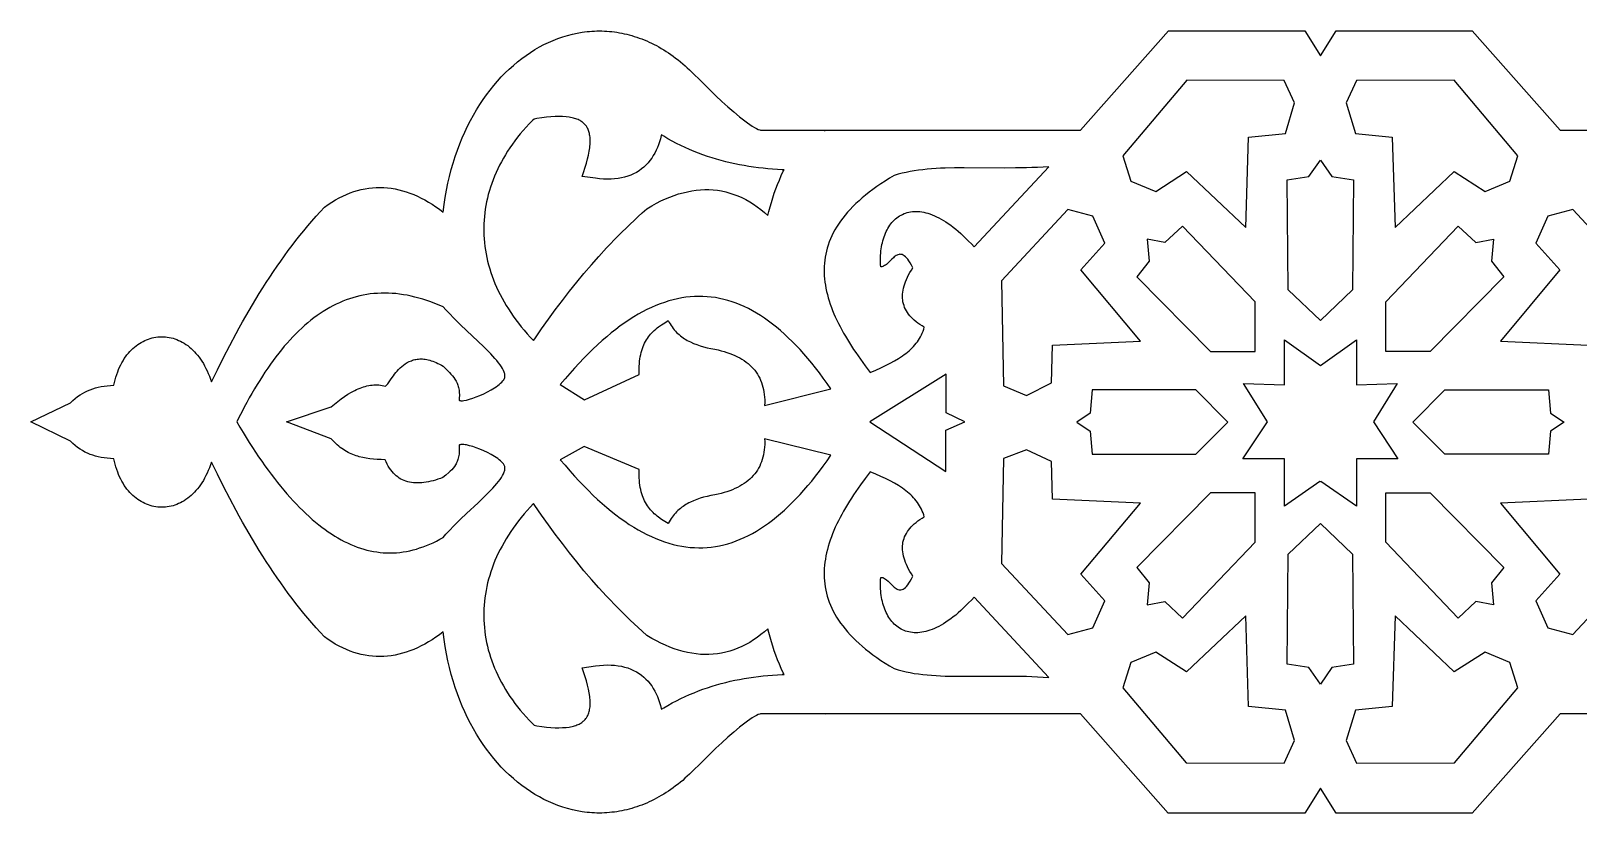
# Model space of a CAD drawing. Extents: x -165 to 165, y -50 to 50.
# Drawn here: x -165 to 33, y -50 to 50 of the extents above; entities that cross this region are included whole.
import ezdxf

# ---------------------------------------------------------------- set-up
doc = ezdxf.new("R2010")
doc.units = 0
doc.header["$MEASUREMENT"] = 0
doc.layers.add('LAYER_1', color=18, linetype='CONTINUOUS')

msp = doc.modelspace()

# ---------------------------------------------------------------- linework, layer by layer
at = {"layer": 'LAYER_1'}
for points in [[(71.45, -37.3), (30.68, -37.3), (19.44, -49.99), (2, -49.99), (0, -46.82), (0, -46.82), (0, -46.82), (-2, -49.99), (-19.47, -49.99), (-30.68, -37.3), (-71.45, -37.3), (-71.46, -37.29), (-71.55, -37.3), (-71.64, -37.31), (-71.73, -37.34), (-71.94, -37.41), (-72.17, -37.52), (-72.43, -37.66), (-72.71, -37.83), (-73, -38.02), (-73.31, -38.24), (-73.64, -38.48), (-73.98, -38.74), (-74.33, -39.02), (-75.06, -39.64), (-75.81, -40.3), (-76.58, -41), (-77.35, -41.71), (-78.1, -42.43), (-78.83, -43.14), (-79.51, -43.81), (-80.13, -44.44), (-80.42, -44.73), (-80.72, -45.01), (-81.01, -45.28), (-81.31, -45.55), (-81.6, -45.81), (-81.9, -46.05), (-82.2, -46.29), (-82.5, -46.53), (-82.8, -46.75), (-83.11, -46.97), (-83.41, -47.18), (-83.72, -47.38), (-84.03, -47.57), (-84.34, -47.76), (-84.65, -47.94), (-84.96, -48.11), (-85.27, -48.27), (-85.58, -48.43), (-85.9, -48.57), (-86.21, -48.71), (-86.53, -48.85), (-86.84, -48.97), (-87.16, -49.09), (-87.48, -49.2), (-87.79, -49.3), (-88.11, -49.4), (-88.43, -49.49), (-88.75, -49.57), (-89.07, -49.64), (-89.39, -49.71), (-89.7, -49.77), (-90.02, -49.82), (-90.34, -49.87), (-90.66, -49.9), (-90.98, -49.93), (-91.3, -49.96), (-91.62, -49.98), (-91.94, -49.99), (-92.26, -49.99), (-92.57, -49.99), (-92.89, -49.98), (-93.21, -49.96), (-93.52, -49.94), (-93.84, -49.91), (-94.15, -49.87), (-94.47, -49.83), (-95.1, -49.72), (-95.72, -49.58), (-96.34, -49.43), (-96.95, -49.24), (-97.56, -49.03), (-98.16, -48.79), (-98.76, -48.53), (-99.35, -48.25), (-99.94, -47.94), (-100.51, -47.61), (-101.08, -47.25), (-101.64, -46.87), (-102.19, -46.47), (-102.74, -46.04), (-103.27, -45.59), (-103.79, -45.12), (-104.31, -44.62), (-104.81, -44.11), (-105.3, -43.57), (-105.78, -43.01), (-106.24, -42.43), (-106.7, -41.83), (-107.14, -41.21), (-107.56, -40.57), (-107.98, -39.91), (-108.37, -39.23), (-108.76, -38.53), (-109.12, -37.81), (-109.47, -37.07), (-109.81, -36.31), (-110.12, -35.54), (-110.42, -34.74), (-110.7, -33.93), (-110.97, -33.1), (-111.21, -32.26), (-111.44, -31.4), (-111.64, -30.52), (-111.83, -29.62), (-111.99, -28.71), (-112.13, -27.78), (-112.25, -26.84), (-112.72, -27.19), (-113.19, -27.52), (-113.65, -27.83), (-114.13, -28.12), (-114.6, -28.39), (-115.07, -28.63), (-115.54, -28.86), (-116.02, -29.07), (-116.5, -29.26), (-116.97, -29.42), (-117.45, -29.57), (-117.93, -29.69), (-118.41, -29.79), (-118.89, -29.87), (-119.37, -29.93), (-119.85, -29.96), (-120.33, -29.98), (-120.81, -29.97), (-121.29, -29.94), (-121.77, -29.89), (-122.25, -29.81), (-122.73, -29.71), (-123.2, -29.59), (-123.68, -29.45), (-124.15, -29.28), (-124.63, -29.09), (-125.1, -28.88), (-125.57, -28.65), (-126.05, -28.39), (-126.51, -28.1), (-126.98, -27.8), (-127.45, -27.47), (-127.99, -26.88), (-128.52, -26.29), (-129.05, -25.69), (-129.57, -25.07), (-130.09, -24.46), (-130.59, -23.83), (-131.1, -23.19), (-131.59, -22.55), (-132.08, -21.9), (-132.56, -21.24), (-133.04, -20.57), (-133.51, -19.9), (-133.98, -19.22), (-134.44, -18.53), (-134.89, -17.83), (-135.34, -17.13), (-135.79, -16.42), (-136.22, -15.71), (-136.66, -14.99), (-137.09, -14.26), (-137.51, -13.53), (-137.93, -12.79), (-138.35, -12.04), (-138.76, -11.29), (-139.57, -9.78), (-140.36, -8.24), (-141.14, -6.68), (-141.91, -5.11), (-142.03, -5.48), (-142.17, -5.85), (-142.31, -6.19), (-142.45, -6.53), (-142.61, -6.85), (-142.77, -7.16), (-142.94, -7.46), (-143.12, -7.75), (-143.3, -8.02), (-143.49, -8.28), (-143.68, -8.53), (-143.88, -8.76), (-144.08, -8.98), (-144.29, -9.19), (-144.51, -9.39), (-144.72, -9.58), (-144.94, -9.75), (-145.17, -9.91), (-145.4, -10.06), (-145.63, -10.19), (-145.86, -10.32), (-146.1, -10.43), (-146.34, -10.53), (-146.58, -10.61), (-146.82, -10.69), (-147.06, -10.75), (-147.31, -10.8), (-147.55, -10.84), (-147.8, -10.87), (-148.04, -10.89), (-148.29, -10.89), (-148.53, -10.88), (-148.77, -10.87), (-149.02, -10.83), (-149.26, -10.79), (-149.5, -10.74), (-149.74, -10.67), (-149.97, -10.6), (-150.21, -10.51), (-150.44, -10.41), (-150.66, -10.3), (-150.89, -10.17), (-151.11, -10.04), (-151.32, -9.89), (-151.54, -9.74), (-151.74, -9.57), (-151.95, -9.39), (-152.15, -9.2), (-152.34, -9), (-152.53, -8.79), (-152.71, -8.57), (-152.88, -8.33), (-153.05, -8.09), (-153.21, -7.83), (-153.36, -7.57), (-153.51, -7.29), (-153.65, -7), (-153.78, -6.7), (-153.9, -6.39), (-154.02, -6.07), (-154.12, -5.74), (-154.22, -5.4), (-154.31, -5.05), (-154.38, -4.69), (-154.81, -4.66), (-155.23, -4.63), (-155.63, -4.58), (-156.01, -4.52), (-156.38, -4.45), (-156.74, -4.35), (-157.09, -4.25), (-157.43, -4.13), (-157.77, -3.98), (-158.09, -3.83), (-158.41, -3.65), (-158.72, -3.45), (-159.03, -3.23), (-159.34, -2.99), (-159.65, -2.72), (-159.95, -2.44), (-165, 0.01), (-159.95, 2.46), (-159.65, 2.74), (-159.34, 3.01), (-159.03, 3.25), (-158.72, 3.47), (-158.41, 3.67), (-158.09, 3.84), (-157.77, 4), (-157.43, 4.14), (-157.09, 4.27), (-156.74, 4.37), (-156.38, 4.46), (-156.01, 4.54), (-155.63, 4.6), (-155.23, 4.65), (-154.81, 4.68), (-154.38, 4.71), (-154.31, 5.07), (-154.22, 5.42), (-154.12, 5.76), (-154.02, 6.09), (-153.9, 6.41), (-153.78, 6.72), (-153.65, 7.02), (-153.51, 7.31), (-153.36, 7.58), (-153.21, 7.85), (-153.05, 8.11), (-152.88, 8.35), (-152.71, 8.58), (-152.52, 8.81), (-152.34, 9.02), (-152.15, 9.22), (-151.95, 9.41), (-151.74, 9.59), (-151.54, 9.76), (-151.32, 9.91), (-151.11, 10.06), (-150.89, 10.19), (-150.66, 10.31), (-150.44, 10.43), (-150.21, 10.53), (-149.97, 10.61), (-149.74, 10.69), (-149.5, 10.76), (-149.26, 10.81), (-149.02, 10.85), (-148.77, 10.88), (-148.53, 10.9), (-148.29, 10.91), (-148.04, 10.91), (-147.8, 10.89), (-147.55, 10.86), (-147.31, 10.82), (-147.06, 10.77), (-146.82, 10.71), (-146.58, 10.63), (-146.34, 10.55), (-146.1, 10.45), (-145.86, 10.34), (-145.63, 10.21), (-145.4, 10.08), (-145.17, 9.93), (-144.94, 9.77), (-144.72, 9.59), (-144.51, 9.41), (-144.29, 9.21), (-144.08, 9), (-143.88, 8.78), (-143.68, 8.55), (-143.49, 8.3), (-143.3, 8.04), (-143.12, 7.77), (-142.94, 7.48), (-142.77, 7.18), (-142.61, 6.87), (-142.45, 6.55), (-142.31, 6.21), (-142.17, 5.86), (-142.03, 5.5), (-141.91, 5.13), (-141.14, 6.7), (-140.36, 8.26), (-139.57, 9.79), (-138.76, 11.31), (-138.35, 12.06), (-137.93, 12.81), (-137.51, 13.55), (-137.09, 14.28), (-136.66, 15.01), (-136.22, 15.73), (-135.79, 16.44), (-135.34, 17.15), (-134.89, 17.85), (-134.44, 18.55), (-133.98, 19.24), (-133.51, 19.92), (-133.04, 20.59), (-132.56, 21.26), (-132.08, 21.92), (-131.59, 22.57), (-131.1, 23.21), (-130.59, 23.85), (-130.09, 24.47), (-129.57, 25.09), (-129.05, 25.7), (-128.52, 26.31), (-127.99, 26.9), (-127.45, 27.48), (-126.98, 27.82), (-126.51, 28.12), (-126.04, 28.41), (-125.57, 28.66), (-125.1, 28.9), (-124.63, 29.11), (-124.15, 29.3), (-123.68, 29.47), (-123.2, 29.61), (-122.73, 29.73), (-122.25, 29.83), (-121.77, 29.91), (-121.29, 29.96), (-120.81, 29.99), (-120.33, 30), (-119.85, 29.98), (-119.37, 29.95), (-118.89, 29.89), (-118.41, 29.81), (-117.93, 29.71), (-117.45, 29.58), (-116.97, 29.44), (-116.5, 29.28), (-116.02, 29.09), (-115.54, 28.88), (-115.07, 28.65), (-114.6, 28.4), (-114.13, 28.14), (-113.65, 27.85), (-113.19, 27.54), (-112.72, 27.21), (-112.25, 26.86), (-112.13, 27.8), (-111.99, 28.73), (-111.82, 29.64), (-111.64, 30.54), (-111.44, 31.42), (-111.21, 32.28), (-110.97, 33.12), (-110.7, 33.95), (-110.42, 34.76), (-110.12, 35.56), (-109.81, 36.33), (-109.47, 37.09), (-109.12, 37.83), (-108.76, 38.55), (-108.37, 39.25), (-107.98, 39.93), (-107.56, 40.59), (-107.14, 41.23), (-106.7, 41.85), (-106.24, 42.45), (-105.78, 43.03), (-105.3, 43.59), (-104.81, 44.13), (-104.31, 44.64), (-103.79, 45.14), (-103.27, 45.61), (-102.74, 46.06), (-102.19, 46.48), (-101.64, 46.89), (-101.08, 47.27), (-100.51, 47.63), (-99.94, 47.96), (-99.35, 48.27), (-98.76, 48.55), (-98.16, 48.81), (-97.56, 49.05), (-96.95, 49.26), (-96.34, 49.44), (-95.72, 49.6), (-95.1, 49.74), (-94.47, 49.84), (-94.15, 49.89), (-93.84, 49.93), (-93.52, 49.96), (-93.21, 49.98), (-92.89, 50), (-92.57, 50.01), (-92.26, 50.01), (-91.94, 50.01), (-91.62, 50), (-91.3, 49.98), (-90.98, 49.95), (-90.66, 49.92), (-90.34, 49.88), (-90.02, 49.84), (-89.7, 49.79), (-89.39, 49.73), (-89.07, 49.66), (-88.75, 49.59), (-88.43, 49.51), (-88.11, 49.42), (-87.79, 49.32), (-87.48, 49.22), (-87.16, 49.11), (-86.84, 48.99), (-86.53, 48.87), (-86.21, 48.73), (-85.9, 48.59), (-85.58, 48.44), (-85.27, 48.29), (-84.96, 48.13), (-84.65, 47.96), (-84.34, 47.78), (-84.03, 47.59), (-83.72, 47.4), (-83.41, 47.2), (-83.11, 46.99), (-82.8, 46.77), (-82.5, 46.55), (-82.2, 46.31), (-81.9, 46.07), (-81.6, 45.82), (-81.3, 45.57), (-81.01, 45.3), (-80.72, 45.03), (-80.42, 44.75), (-80.13, 44.46), (-79.51, 43.83), (-78.83, 43.15), (-78.1, 42.45), (-77.35, 41.73), (-76.58, 41.01), (-75.81, 40.32), (-75.06, 39.65), (-74.33, 39.04), (-73.98, 38.76), (-73.64, 38.5), (-73.31, 38.26), (-73, 38.04), (-72.71, 37.84), (-72.43, 37.68), (-72.17, 37.54), (-71.94, 37.43), (-71.73, 37.36), (-71.64, 37.33), (-71.55, 37.32), (-71.46, 37.31), (-71.45, 37.31), (-30.68, 37.31), (-19.44, 50.01), (-2, 50.01), (0, 46.83), (2, 50.01), (19.44, 50.01), (30.68, 37.31), (71.45, 37.31)], [(-63.47, -37.3), (-63.47, -37.25), (-63.28, -37.3)]]:
    msp.add_lwpolyline(points, dxfattribs=at)
for points in [[(-9.2, 36.45), (-4.48, 36.9), (-3.32, 40.81), (-4.63, 43.68), (-17.11, 43.72), (-25.28, 34.05), (-24.26, 30.8), (-21.07, 29.49), (-17.13, 32.03), (-9.56, 24.87)], [(9.56, 24.87), (17.13, 32.03), (21.07, 29.49), (24.26, 30.8), (25.28, 34.05), (17.11, 43.72), (4.63, 43.68), (3.32, 40.81), (4.48, 36.9), (9.2, 36.45)], [(-84.03, 36.55), (-84.33, 36.73), (-84.35, 36.63), (-84.45, 36.23), (-84.57, 35.85), (-84.7, 35.47), (-84.84, 35.1), (-85, 34.75), (-85.17, 34.4), (-85.36, 34.07), (-85.57, 33.74), (-85.8, 33.44), (-86.04, 33.14), (-86.3, 32.86), (-86.58, 32.6), (-86.88, 32.36), (-87.19, 32.13), (-87.53, 31.93), (-87.88, 31.75), (-88.24, 31.58), (-88.63, 31.44), (-89.03, 31.32), (-89.44, 31.23), (-89.87, 31.15), (-90.32, 31.1), (-90.77, 31.07), (-91.25, 31.06), (-91.74, 31.07), (-92.25, 31.11), (-92.77, 31.17), (-94.45, 31.41), (-93.92, 33.1), (-93.78, 33.64), (-93.66, 34.14), (-93.56, 34.62), (-93.5, 35.08), (-93.47, 35.29), (-93.46, 35.49), (-93.45, 35.69), (-93.44, 35.89), (-93.44, 36.07), (-93.45, 36.25), (-93.46, 36.42), (-93.48, 36.58), (-93.51, 36.74), (-93.54, 36.88), (-93.57, 37.02), (-93.61, 37.16), (-93.65, 37.29), (-93.7, 37.41), (-93.75, 37.52), (-93.81, 37.63), (-93.87, 37.73), (-93.93, 37.83), (-94, 37.92), (-94.07, 38.01), (-94.15, 38.1), (-94.23, 38.18), (-94.32, 38.26), (-94.42, 38.33), (-94.52, 38.41), (-94.62, 38.48), (-94.74, 38.54), (-94.86, 38.61), (-94.99, 38.67), (-95.13, 38.72), (-95.28, 38.78), (-95.43, 38.83), (-95.59, 38.87), (-95.76, 38.92), (-95.94, 38.95), (-96.12, 38.99), (-96.53, 39.04), (-96.97, 39.07), (-97.44, 39.08), (-97.94, 39.08), (-98.47, 39.05), (-99.03, 38.99), (-99.63, 38.92), (-100.26, 38.82), (-100.62, 38.75), (-100.83, 38.55), (-101.24, 38.13), (-101.63, 37.7), (-102.01, 37.27), (-102.38, 36.84), (-102.73, 36.41), (-103.07, 35.97), (-103.39, 35.53), (-103.7, 35.08), (-104, 34.64), (-104.28, 34.19), (-104.55, 33.74), (-104.8, 33.28), (-105.04, 32.83), (-105.27, 32.37), (-105.48, 31.91), (-105.68, 31.45), (-105.87, 30.99), (-106.04, 30.52), (-106.2, 30.05), (-106.34, 29.59), (-106.48, 29.12), (-106.59, 28.65), (-106.7, 28.18), (-106.79, 27.7), (-106.87, 27.23), (-106.93, 26.76), (-106.98, 26.28), (-107.02, 25.81), (-107.05, 25.33), (-107.06, 24.85), (-107.05, 24.38), (-107.04, 23.9), (-107.01, 23.42), (-106.97, 22.95), (-106.91, 22.47), (-106.84, 21.99), (-106.76, 21.52), (-106.66, 21.04), (-106.56, 20.56), (-106.43, 20.09), (-106.3, 19.61), (-106.15, 19.14), (-105.98, 18.67), (-105.81, 18.19), (-105.62, 17.72), (-105.41, 17.25), (-105.2, 16.78), (-104.96, 16.31), (-104.72, 15.85), (-104.46, 15.38), (-104.19, 14.92), (-103.9, 14.46), (-103.6, 14), (-103.29, 13.55), (-102.96, 13.09), (-102.62, 12.64), (-102.27, 12.19), (-101.9, 11.75), (-101.51, 11.3), (-101.12, 10.86), (-100.71, 10.42), (-100.69, 10.41), (-100.52, 10.66), (-99.66, 11.91), (-98.78, 13.14), (-97.9, 14.35), (-97, 15.54), (-96.09, 16.72), (-95.16, 17.87), (-94.23, 19), (-93.28, 20.11), (-92.32, 21.19), (-91.34, 22.26), (-90.85, 22.78), (-90.35, 23.3), (-89.85, 23.81), (-89.35, 24.31), (-88.84, 24.81), (-88.33, 25.31), (-87.81, 25.79), (-87.3, 26.27), (-86.77, 26.75), (-86.18, 27.28), (-85.53, 27.66), (-84.96, 27.97), (-84.39, 28.27), (-83.82, 28.53), (-83.25, 28.77), (-82.69, 28.98), (-82.12, 29.17), (-81.56, 29.33), (-81, 29.46), (-80.44, 29.57), (-79.89, 29.65), (-79.33, 29.7), (-78.78, 29.73), (-78.24, 29.73), (-77.69, 29.69), (-77.15, 29.64), (-76.62, 29.55), (-76.09, 29.43), (-75.56, 29.29), (-75.05, 29.12), (-74.53, 28.92), (-74.02, 28.7), (-73.52, 28.45), (-73.03, 28.17), (-72.54, 27.86), (-72.06, 27.53), (-71.59, 27.18), (-71.12, 26.8), (-70.69, 26.42), (-70.57, 26.92), (-70.42, 27.51), (-70.25, 28.09), (-70.07, 28.67), (-69.88, 29.25), (-69.68, 29.82), (-69.46, 30.39), (-69.23, 30.95), (-68.98, 31.51), (-68.73, 32.07), (-68.63, 32.26), (-68.87, 32.27), (-69.48, 32.31), (-70.1, 32.35), (-70.71, 32.4), (-71.31, 32.46), (-71.92, 32.53), (-72.52, 32.61), (-73.13, 32.7), (-73.73, 32.8), (-74.32, 32.91), (-74.92, 33.02), (-75.51, 33.15), (-76.1, 33.29), (-76.69, 33.44), (-77.27, 33.61), (-77.85, 33.78), (-78.43, 33.97), (-79.01, 34.16), (-79.58, 34.38), (-80.15, 34.6), (-80.72, 34.84), (-81.28, 35.09), (-81.84, 35.35), (-82.39, 35.63), (-82.94, 35.92), (-83.49, 36.23)], [(-63.38, 37.3), (-63.47, 37.25)], [(-44.32, 22.39), (-34.76, 32.65), (-35.49, 32.61), (-36.21, 32.57), (-36.92, 32.54), (-37.62, 32.51), (-39.01, 32.49), (-40.38, 32.48), (-45.58, 32.51), (-46.81, 32.5), (-48, 32.47), (-48.59, 32.45), (-49.17, 32.42), (-49.75, 32.38), (-50.31, 32.33), (-50.87, 32.27), (-51.42, 32.21), (-51.96, 32.13), (-52.49, 32.03), (-53.01, 31.93), (-53.53, 31.81), (-54.04, 31.68), (-54.53, 31.53), (-55.12, 31.17), (-55.69, 30.82), (-56.23, 30.47), (-56.75, 30.11), (-57.26, 29.75), (-57.73, 29.39), (-58.19, 29.03), (-58.63, 28.66), (-59.04, 28.3), (-59.44, 27.93), (-59.82, 27.56), (-60.17, 27.19), (-60.51, 26.82), (-60.82, 26.45), (-61.12, 26.07), (-61.4, 25.7), (-61.66, 25.32), (-61.9, 24.94), (-62.13, 24.56), (-62.33, 24.18), (-62.52, 23.8), (-62.69, 23.41), (-62.84, 23.03), (-62.98, 22.64), (-63.1, 22.25), (-63.2, 21.87), (-63.29, 21.48), (-63.36, 21.08), (-63.42, 20.69), (-63.46, 20.3), (-63.49, 19.9), (-63.5, 19.51), (-63.5, 19.11), (-63.48, 18.71), (-63.45, 18.31), (-63.4, 17.91), (-63.34, 17.51), (-63.27, 17.11), (-63.19, 16.7), (-63.09, 16.3), (-62.98, 15.9), (-62.86, 15.49), (-62.72, 15.08), (-62.58, 14.67), (-62.42, 14.27), (-62.25, 13.86), (-62.07, 13.45), (-61.88, 13.03), (-61.68, 12.62), (-61.47, 12.21), (-61.25, 11.8), (-61.02, 11.38), (-60.78, 10.97), (-60.53, 10.55), (-60.27, 10.13), (-60, 9.72), (-59.73, 9.3), (-59.44, 8.88), (-58.85, 8.04), (-58.23, 7.2), (-57.59, 6.36), (-56.9, 6.65), (-56.25, 6.94), (-55.63, 7.23), (-55.05, 7.52), (-54.49, 7.82), (-53.97, 8.13), (-53.72, 8.29), (-53.48, 8.45), (-53.25, 8.62), (-53.03, 8.78), (-52.82, 8.95), (-52.61, 9.13), (-52.41, 9.31), (-52.23, 9.49), (-52.05, 9.68), (-51.88, 9.87), (-51.72, 10.07), (-51.56, 10.27), (-51.42, 10.48), (-51.29, 10.7), (-51.16, 10.92), (-51.05, 11.14), (-50.94, 11.38), (-50.85, 11.62), (-50.76, 11.87), (-50.69, 12.12), (-50.97, 12.29), (-51.24, 12.47), (-51.5, 12.64), (-51.74, 12.83), (-51.96, 13.01), (-52.17, 13.2), (-52.37, 13.4), (-52.54, 13.6), (-52.71, 13.8), (-52.85, 14.01), (-52.98, 14.23), (-53.1, 14.44), (-53.2, 14.67), (-53.28, 14.89), (-53.35, 15.12), (-53.41, 15.36), (-53.44, 15.6), (-53.47, 15.84), (-53.47, 16.09), (-53.46, 16.34), (-53.44, 16.6), (-53.4, 16.86), (-53.34, 17.13), (-53.27, 17.4), (-53.19, 17.67), (-53.09, 17.95), (-52.97, 18.23), (-52.83, 18.52), (-52.69, 18.81), (-52.52, 19.11), (-52.34, 19.41), (-52.15, 19.72), (-52.32, 20.05), (-52.49, 20.35), (-52.65, 20.61), (-52.81, 20.82), (-52.97, 21.01), (-53.11, 21.15), (-53.26, 21.27), (-53.4, 21.35), (-53.53, 21.41), (-53.67, 21.44), (-53.8, 21.45), (-53.92, 21.44), (-54.05, 21.4), (-54.17, 21.35), (-54.28, 21.29), (-54.4, 21.21), (-54.52, 21.12), (-54.63, 21.02), (-54.86, 20.81), (-55.31, 20.36), (-55.53, 20.16), (-55.65, 20.07), (-55.77, 20), (-55.89, 19.93), (-56.01, 19.89), (-56.13, 19.86), (-56.26, 19.86), (-56.28, 20.16), (-56.29, 20.45), (-56.3, 20.75), (-56.29, 21.04), (-56.28, 21.32), (-56.26, 21.61), (-56.24, 21.88), (-56.2, 22.16), (-56.16, 22.42), (-56.11, 22.69), (-56.05, 22.94), (-55.99, 23.19), (-55.92, 23.44), (-55.84, 23.68), (-55.75, 23.91), (-55.66, 24.14), (-55.56, 24.36), (-55.45, 24.57), (-55.34, 24.77), (-55.22, 24.97), (-55.09, 25.16), (-54.96, 25.34), (-54.82, 25.51), (-54.67, 25.68), (-54.52, 25.83), (-54.36, 25.98), (-54.2, 26.11), (-54.02, 26.24), (-53.85, 26.36), (-53.66, 26.46), (-53.47, 26.56), (-53.28, 26.65), (-53.08, 26.72), (-52.87, 26.79), (-52.66, 26.84), (-52.44, 26.88), (-52.21, 26.91), (-51.98, 26.93), (-51.75, 26.94), (-51.51, 26.93), (-51.26, 26.91), (-51.01, 26.88), (-50.75, 26.83), (-50.49, 26.77), (-50.23, 26.7), (-49.96, 26.61), (-49.68, 26.51), (-49.4, 26.39), (-49.11, 26.26), (-48.82, 26.12), (-48.53, 25.96), (-48.23, 25.78), (-47.93, 25.59), (-47.62, 25.39), (-47.31, 25.16), (-46.99, 24.92), (-46.67, 24.67), (-46.35, 24.39), (-46.02, 24.1), (-45.69, 23.8), (-45.35, 23.47), (-45.01, 23.13), (-44.66, 22.77)], [(0, 12.97), (-4.11, 16.9), (-4.25, 30.96), (-1.46, 31.39), (0, 33.5), (1.46, 31.39), (4.25, 30.96), (4.11, 16.9)], [(-34.42, 5.01), (-34.28, 9.85), (-23.03, 10.36), (-30.65, 19.46), (-27.58, 22.86), (-29.12, 26.33), (-32.32, 27.17), (-40.79, 18.07), (-40.54, 4.64), (-37.59, 3.4)], [(34.28, 9.85), (34.42, 5.01), (37.59, 3.4), (40.54, 4.64), (40.79, 18.07), (32.32, 27.17), (29.12, 26.33), (27.58, 22.86), (30.65, 19.46), (23.03, 10.36)], [(-14.06, 9.03), (-8.36, 9.03), (-8.36, 15.36), (-17.65, 25.06), (-19.9, 22.95), (-22.16, 23.37), (-21.89, 20.56), (-23.49, 18.59)], [(14.06, 9.03), (8.36, 9.03), (8.36, 15.36), (17.65, 25.06), (19.9, 22.95), (22.16, 23.37), (21.89, 20.56), (23.49, 18.59)], [(-112.25, -14.74), (-111.9, -14.34), (-111.53, -13.95), (-110.78, -13.18), (-110.02, -12.43), (-109.26, -11.7), (-107.79, -10.31), (-107.1, -9.65), (-106.46, -9.02), (-106.17, -8.72), (-105.89, -8.43), (-105.62, -8.14), (-105.38, -7.86), (-105.16, -7.59), (-104.97, -7.33), (-104.79, -7.08), (-104.65, -6.84), (-104.53, -6.6), (-104.44, -6.38), (-104.4, -6.27), (-104.38, -6.17), (-104.36, -6.07), (-104.35, -5.97), (-104.35, -5.87), (-104.36, -5.77), (-104.38, -5.68), (-104.4, -5.59), (-104.44, -5.51), (-104.48, -5.42), (-104.53, -5.34), (-104.6, -5.26), (-104.74, -5.11), (-104.9, -4.96), (-105.08, -4.82), (-105.27, -4.67), (-105.47, -4.53), (-105.67, -4.39), (-105.89, -4.26), (-106.12, -4.13), (-106.58, -3.89), (-107.06, -3.66), (-107.55, -3.46), (-108.02, -3.28), (-108.47, -3.14), (-108.9, -3.02), (-109.28, -2.93), (-109.45, -2.9), (-109.61, -2.88), (-109.76, -2.87), (-109.88, -2.86), (-109.99, -2.87), (-110.08, -2.89), (-110.15, -2.92), (-110.19, -2.96), (-110.2, -2.98), (-110.21, -3.01), (-110.21, -3.04), (-110.21, -3.07), (-110.2, -3.3), (-110.19, -3.51), (-110.19, -3.72), (-110.2, -3.92), (-110.22, -4.11), (-110.25, -4.28), (-110.28, -4.46), (-110.32, -4.62), (-110.36, -4.77), (-110.41, -4.92), (-110.47, -5.06), (-110.53, -5.2), (-110.59, -5.33), (-110.66, -5.45), (-110.82, -5.68), (-110.98, -5.89), (-111.15, -6.09), (-111.34, -6.27), (-111.53, -6.44), (-111.91, -6.77), (-112.28, -7.1), (-112.61, -7.22), (-112.92, -7.32), (-113.24, -7.41), (-113.55, -7.5), (-113.85, -7.57), (-114.14, -7.63), (-114.43, -7.69), (-114.72, -7.73), (-115, -7.76), (-115.27, -7.78), (-115.54, -7.79), (-115.8, -7.78), (-116.05, -7.76), (-116.3, -7.73), (-116.54, -7.69), (-116.78, -7.64), (-117.01, -7.57), (-117.23, -7.49), (-117.45, -7.39), (-117.66, -7.28), (-117.87, -7.16), (-118.06, -7.02), (-118.26, -6.87), (-118.44, -6.7), (-118.62, -6.52), (-118.79, -6.33), (-118.96, -6.11), (-119.12, -5.88), (-119.27, -5.64), (-119.41, -5.38), (-119.55, -5.1), (-119.68, -4.81), (-120.2, -4.79), (-120.7, -4.77), (-121.18, -4.74), (-121.65, -4.69), (-122.1, -4.63), (-122.54, -4.55), (-122.98, -4.44), (-123.19, -4.38), (-123.4, -4.31), (-123.61, -4.24), (-123.81, -4.16), (-124.02, -4.07), (-124.22, -3.98), (-124.42, -3.87), (-124.62, -3.76), (-124.82, -3.64), (-125.02, -3.52), (-125.22, -3.38), (-125.41, -3.23), (-125.61, -3.07), (-125.8, -2.91), (-126, -2.73), (-126.19, -2.54), (-126.39, -2.34), (-126.58, -2.14), (-132.29, 0.01), (-126.58, 1.94), (-126.17, 2.3), (-125.75, 2.64), (-125.32, 2.97), (-124.88, 3.27), (-124.44, 3.56), (-124, 3.81), (-123.56, 4.05), (-123.33, 4.15), (-123.11, 4.25), (-122.89, 4.34), (-122.66, 4.42), (-122.44, 4.5), (-122.22, 4.56), (-122, 4.62), (-121.77, 4.67), (-121.55, 4.71), (-121.33, 4.73), (-121.12, 4.75), (-120.9, 4.76), (-120.69, 4.76), (-120.47, 4.75), (-120.26, 4.73), (-120.05, 4.69), (-119.85, 4.64), (-119.64, 4.59), (-119.57, 4.63), (-119.5, 4.7), (-119.42, 4.79), (-119.33, 4.91), (-118.89, 5.54), (-118.62, 5.92), (-118.47, 6.12), (-118.31, 6.32), (-118.14, 6.53), (-117.96, 6.73), (-117.76, 6.92), (-117.55, 7.11), (-117.33, 7.29), (-117.1, 7.45), (-116.86, 7.61), (-116.6, 7.74), (-116.32, 7.85), (-116.18, 7.9), (-116.03, 7.95), (-115.88, 7.99), (-115.73, 8.02), (-115.57, 8.04), (-115.41, 8.06), (-115.25, 8.07), (-115.08, 8.07), (-114.9, 8.07), (-114.72, 8.05), (-114.54, 8.03), (-114.36, 8), (-114.17, 7.96), (-113.97, 7.91), (-113.77, 7.85), (-113.57, 7.78), (-113.36, 7.7), (-113.15, 7.61), (-112.93, 7.51), (-112.71, 7.4), (-112.48, 7.27), (-112.25, 7.14), (-111.84, 6.72), (-111.44, 6.32), (-111.25, 6.12), (-111.07, 5.92), (-110.9, 5.7), (-110.74, 5.48), (-110.6, 5.24), (-110.47, 4.99), (-110.42, 4.85), (-110.37, 4.71), (-110.32, 4.57), (-110.28, 4.41), (-110.25, 4.25), (-110.22, 4.09), (-110.2, 3.91), (-110.19, 3.73), (-110.18, 3.54), (-110.18, 3.34), (-110.19, 3.13), (-110.21, 2.92), (-110.21, 2.86), (-110.2, 2.83), (-110.19, 2.81), (-110.15, 2.77), (-110.08, 2.74), (-109.99, 2.73), (-109.88, 2.73), (-109.76, 2.73), (-109.61, 2.75), (-109.28, 2.81), (-108.9, 2.91), (-108.47, 3.04), (-108.02, 3.21), (-107.55, 3.4), (-107.06, 3.61), (-106.58, 3.85), (-106.12, 4.11), (-105.89, 4.24), (-105.67, 4.38), (-105.47, 4.52), (-105.27, 4.66), (-105.08, 4.81), (-104.9, 4.96), (-104.74, 5.11), (-104.6, 5.26), (-104.53, 5.34), (-104.48, 5.42), (-104.44, 5.51), (-104.4, 5.59), (-104.38, 5.68), (-104.36, 5.77), (-104.35, 5.87), (-104.35, 5.97), (-104.36, 6.07), (-104.38, 6.17), (-104.4, 6.27), (-104.44, 6.38), (-104.53, 6.6), (-104.65, 6.84), (-104.79, 7.08), (-104.97, 7.33), (-105.16, 7.59), (-105.38, 7.86), (-105.62, 8.14), (-105.89, 8.43), (-106.17, 8.72), (-106.46, 9.02), (-107.1, 9.65), (-107.79, 10.31), (-109.26, 11.7), (-110.02, 12.43), (-110.78, 13.18), (-111.53, 13.95), (-111.9, 14.34), (-112.25, 14.74), (-112.78, 14.96), (-113.3, 15.17), (-113.82, 15.37), (-114.34, 15.55), (-114.85, 15.71), (-115.35, 15.86), (-115.86, 15.99), (-116.35, 16.11), (-116.85, 16.21), (-117.34, 16.29), (-117.83, 16.36), (-118.31, 16.42), (-118.79, 16.46), (-119.26, 16.48), (-119.73, 16.49), (-120.2, 16.48), (-120.66, 16.46), (-121.12, 16.43), (-121.58, 16.38), (-122.03, 16.31), (-122.48, 16.23), (-122.93, 16.14), (-123.37, 16.03), (-123.81, 15.9), (-124.24, 15.76), (-124.67, 15.61), (-125.1, 15.45), (-125.52, 15.26), (-125.94, 15.07), (-126.36, 14.86), (-126.77, 14.64), (-127.18, 14.4), (-127.59, 14.15), (-127.99, 13.89), (-128.39, 13.61), (-128.79, 13.32), (-129.18, 13.02), (-129.57, 12.7), (-129.96, 12.37), (-130.34, 12.02), (-130.72, 11.67), (-131.1, 11.3), (-131.47, 10.91), (-131.84, 10.52), (-132.21, 10.11), (-132.58, 9.69), (-132.94, 9.25), (-133.3, 8.81), (-133.65, 8.35), (-134.01, 7.87), (-134.36, 7.39), (-134.7, 6.89), (-135.05, 6.39), (-135.39, 5.86), (-135.73, 5.33), (-136.07, 4.79), (-136.4, 4.23), (-136.73, 3.66), (-137.06, 3.08), (-137.38, 2.49), (-137.71, 1.89), (-138.03, 1.27), (-138.34, 0.65), (-138.66, 0.01), (-138.26, -0.67), (-137.86, -1.33), (-137.46, -1.97), (-137.06, -2.61), (-136.66, -3.23), (-136.26, -3.84), (-135.86, -4.43), (-135.46, -5.01), (-135.06, -5.58), (-134.66, -6.13), (-134.26, -6.67), (-133.85, -7.2), (-133.45, -7.71), (-133.05, -8.21), (-132.64, -8.7), (-132.24, -9.17), (-131.84, -9.63), (-131.43, -10.07), (-131.03, -10.51), (-130.62, -10.92), (-130.22, -11.32), (-129.81, -11.71), (-129.4, -12.09), (-129, -12.45), (-128.59, -12.79), (-128.18, -13.13), (-127.77, -13.44), (-127.36, -13.75), (-126.95, -14.04), (-126.54, -14.31), (-126.13, -14.57), (-125.72, -14.82), (-125.31, -15.05), (-124.9, -15.26), (-124.48, -15.46), (-124.07, -15.65), (-123.66, -15.82), (-123.24, -15.98), (-122.83, -16.12), (-122.41, -16.25), (-122, -16.36), (-121.58, -16.46), (-121.16, -16.55), (-120.75, -16.61), (-120.33, -16.67), (-119.91, -16.7), (-119.49, -16.73), (-119.07, -16.73), (-118.65, -16.72), (-118.23, -16.7), (-117.8, -16.66), (-117.38, -16.61), (-116.96, -16.54), (-116.53, -16.45), (-116.11, -16.35), (-115.68, -16.24), (-115.26, -16.1), (-114.83, -15.96), (-114.4, -15.79), (-113.97, -15.61), (-113.55, -15.42), (-113.12, -15.21), (-112.68, -14.98)], [(-71.12, 2.14), (-62.63, 4.25), (-63.12, 4.95), (-63.61, 5.63), (-64.1, 6.29), (-64.6, 6.92), (-65.09, 7.54), (-65.59, 8.13), (-66.08, 8.71), (-66.58, 9.26), (-67.08, 9.79), (-67.59, 10.3), (-68.09, 10.79), (-68.59, 11.26), (-69.1, 11.71), (-69.61, 12.13), (-70.12, 12.54), (-70.63, 12.92), (-71.14, 13.28), (-71.65, 13.62), (-72.17, 13.94), (-72.68, 14.23), (-73.2, 14.51), (-73.72, 14.76), (-74.24, 14.99), (-74.77, 15.2), (-75.29, 15.38), (-75.82, 15.55), (-76.35, 15.69), (-76.88, 15.81), (-77.41, 15.91), (-77.94, 15.98), (-78.48, 16.03), (-79.02, 16.06), (-79.55, 16.07), (-80.1, 16.05), (-80.64, 16.02), (-81.18, 15.96), (-81.73, 15.87), (-82.28, 15.77), (-82.83, 15.64), (-83.38, 15.49), (-83.93, 15.31), (-84.49, 15.11), (-85.05, 14.89), (-85.61, 14.65), (-86.17, 14.38), (-86.73, 14.09), (-87.3, 13.78), (-87.87, 13.44), (-88.44, 13.08), (-89.01, 12.69), (-89.59, 12.29), (-90.16, 11.85), (-90.74, 11.4), (-91.32, 10.92), (-91.91, 10.42), (-92.49, 9.89), (-93.08, 9.34), (-93.67, 8.77), (-94.26, 8.17), (-94.86, 7.54), (-95.45, 6.9), (-96.05, 6.23), (-96.66, 5.53), (-97.26, 4.81), (-94.17, 2.86), (-87.18, 6.08), (-87.18, 6.44), (-87.18, 6.79), (-87.17, 7.13), (-87.14, 7.46), (-87.12, 7.77), (-87.08, 8.07), (-87.03, 8.36), (-86.97, 8.64), (-86.91, 8.9), (-86.84, 9.16), (-86.76, 9.41), (-86.67, 9.65), (-86.58, 9.87), (-86.47, 10.09), (-86.36, 10.3), (-86.25, 10.51), (-86.12, 10.7), (-85.99, 10.89), (-85.85, 11.07), (-85.71, 11.24), (-85.55, 11.41), (-85.39, 11.58), (-85.23, 11.73), (-85.05, 11.88), (-84.88, 12.03), (-84.69, 12.17), (-84.3, 12.45), (-83.89, 12.71), (-83.46, 12.97), (-83.34, 12.75), (-83.22, 12.55), (-83.09, 12.35), (-82.96, 12.16), (-82.82, 11.97), (-82.68, 11.8), (-82.53, 11.63), (-82.38, 11.47), (-82.22, 11.32), (-82.06, 11.18), (-81.9, 11.04), (-81.73, 10.9), (-81.55, 10.78), (-81.37, 10.66), (-81.19, 10.54), (-81.01, 10.44), (-80.82, 10.33), (-80.62, 10.24), (-80.22, 10.06), (-79.8, 9.9), (-79.37, 9.75), (-78.92, 9.62), (-78.46, 9.51), (-77.98, 9.4), (-77.49, 9.31), (-77.08, 9.22), (-76.69, 9.13), (-76.31, 9.02), (-75.94, 8.91), (-75.58, 8.78), (-75.24, 8.65), (-74.92, 8.51), (-74.6, 8.36), (-74.3, 8.2), (-74.02, 8.04), (-73.74, 7.86), (-73.48, 7.68), (-73.24, 7.48), (-73, 7.28), (-72.79, 7.07), (-72.58, 6.85), (-72.39, 6.62), (-72.21, 6.39), (-72.04, 6.14), (-71.89, 5.88), (-71.75, 5.62), (-71.63, 5.35), (-71.52, 5.07), (-71.42, 4.78), (-71.33, 4.48), (-71.26, 4.17), (-71.21, 3.85), (-71.16, 3.53), (-71.13, 3.2), (-71.11, 2.85), (-71.11, 2.5)], [(0, -7.65), (-0.05, -7.61), (-4.6, -10.77), (-4.6, -4.72), (-9.92, -4.72), (-6.78, 0.03), (-9.82, 4.92), (-4.61, 4.78), (-4.6, 10.5), (0, 7.25), (4.6, 10.5), (4.61, 4.78), (9.82, 4.92), (6.78, 0.03), (9.92, -4.72), (4.6, -4.72), (4.6, -10.77), (0.05, -7.61)], [(-47.93, -6.33), (-47.94, -1.02), (-45.48, 0.01), (-47.9, 1.2), (-47.9, 6.12), (-57.66, 0.01)], [(-15.92, -4.11), (-11.85, 0), (-11.87, 0.01), (-15.92, 4.11), (-29.19, 4.11), (-29.46, 1.16), (-31.18, 0), (-29.46, -1.16), (-29.19, -4.11)], [(15.92, -4.11), (11.85, 0), (11.87, 0.01), (15.92, 4.11), (29.19, 4.11), (29.46, 1.16), (31.18, 0), (29.46, -1.16), (29.19, -4.11)], [(-62.63, -4.25), (-71.12, -2.14), (-71.11, -2.5), (-71.11, -2.85), (-71.13, -3.2), (-71.16, -3.53), (-71.21, -3.85), (-71.26, -4.17), (-71.33, -4.48), (-71.42, -4.78), (-71.52, -5.07), (-71.63, -5.35), (-71.75, -5.62), (-71.89, -5.88), (-72.04, -6.14), (-72.21, -6.39), (-72.39, -6.62), (-72.58, -6.85), (-72.79, -7.07), (-73, -7.28), (-73.24, -7.48), (-73.48, -7.68), (-73.74, -7.86), (-74.02, -8.04), (-74.3, -8.2), (-74.6, -8.36), (-74.92, -8.51), (-75.24, -8.65), (-75.58, -8.78), (-75.94, -8.91), (-76.31, -9.02), (-76.69, -9.13), (-77.08, -9.22), (-77.49, -9.31), (-77.98, -9.4), (-78.46, -9.51), (-78.92, -9.62), (-79.37, -9.75), (-79.8, -9.9), (-80.22, -10.06), (-80.62, -10.24), (-80.82, -10.33), (-81.01, -10.44), (-81.19, -10.54), (-81.37, -10.66), (-81.55, -10.78), (-81.73, -10.9), (-81.9, -11.04), (-82.06, -11.18), (-82.22, -11.32), (-82.38, -11.47), (-82.53, -11.63), (-82.68, -11.8), (-82.82, -11.97), (-82.96, -12.16), (-83.09, -12.35), (-83.22, -12.55), (-83.34, -12.75), (-83.46, -12.97), (-83.89, -12.71), (-84.3, -12.45), (-84.69, -12.18), (-84.88, -12.03), (-85.05, -11.88), (-85.23, -11.73), (-85.39, -11.58), (-85.55, -11.41), (-85.71, -11.24), (-85.85, -11.07), (-85.99, -10.89), (-86.12, -10.7), (-86.25, -10.51), (-86.36, -10.3), (-86.47, -10.09), (-86.58, -9.87), (-86.67, -9.65), (-86.76, -9.41), (-86.84, -9.16), (-86.91, -8.9), (-86.97, -8.64), (-87.03, -8.36), (-87.08, -8.07), (-87.12, -7.77), (-87.14, -7.46), (-87.17, -7.13), (-87.18, -6.79), (-87.18, -6.44), (-87.18, -6.08), (-94.21, -3.13), (-97.26, -4.81), (-96.66, -5.53), (-96.05, -6.23), (-95.45, -6.9), (-94.86, -7.54), (-94.26, -8.17), (-93.67, -8.77), (-93.08, -9.34), (-92.49, -9.89), (-91.91, -10.42), (-91.32, -10.92), (-90.74, -11.4), (-90.16, -11.85), (-89.59, -12.29), (-89.01, -12.69), (-88.44, -13.08), (-87.87, -13.44), (-87.3, -13.78), (-86.73, -14.09), (-86.17, -14.38), (-85.61, -14.65), (-85.05, -14.89), (-84.49, -15.11), (-83.93, -15.31), (-83.38, -15.49), (-82.83, -15.64), (-82.28, -15.77), (-81.73, -15.87), (-81.18, -15.96), (-80.64, -16.02), (-80.1, -16.05), (-79.55, -16.07), (-79.02, -16.06), (-78.48, -16.03), (-77.94, -15.98), (-77.41, -15.91), (-76.88, -15.81), (-76.35, -15.69), (-75.82, -15.55), (-75.29, -15.38), (-74.77, -15.2), (-74.24, -14.99), (-73.72, -14.76), (-73.2, -14.51), (-72.68, -14.23), (-72.17, -13.94), (-71.65, -13.62), (-71.14, -13.28), (-70.63, -12.92), (-70.12, -12.54), (-69.61, -12.13), (-69.1, -11.71), (-68.59, -11.26), (-68.09, -10.79), (-67.59, -10.3), (-67.08, -9.79), (-66.58, -9.26), (-66.08, -8.71), (-65.59, -8.13), (-65.09, -7.54), (-64.6, -6.92), (-64.1, -6.29), (-63.61, -5.63), (-63.12, -4.95)], [(-27.58, -22.86), (-30.65, -19.46), (-23.03, -10.36), (-34.28, -9.85), (-34.42, -5.03), (-37.59, -3.53), (-40.54, -4.66), (-40.79, -18.07), (-32.32, -27.17), (-29.12, -26.33)], [(40.54, -4.66), (37.59, -3.53), (34.42, -5.03), (34.28, -9.85), (23.03, -10.36), (30.65, -19.46), (27.58, -22.86), (29.12, -26.33), (32.32, -27.17), (40.79, -18.07)], [(-54.53, -31.53), (-54.04, -31.68), (-53.53, -31.81), (-53.01, -31.93), (-52.49, -32.03), (-51.96, -32.13), (-51.42, -32.21), (-50.87, -32.27), (-50.31, -32.33), (-49.75, -32.38), (-49.17, -32.42), (-48.59, -32.45), (-48, -32.47), (-46.81, -32.5), (-45.58, -32.51), (-40.38, -32.48), (-39.01, -32.49), (-37.62, -32.51), (-36.92, -32.54), (-36.21, -32.57), (-35.49, -32.61), (-34.76, -32.65), (-44.32, -22.39), (-44.66, -22.77), (-45.01, -23.13), (-45.35, -23.47), (-45.69, -23.8), (-46.02, -24.1), (-46.35, -24.39), (-46.67, -24.67), (-46.99, -24.92), (-47.31, -25.16), (-47.62, -25.39), (-47.93, -25.59), (-48.23, -25.78), (-48.53, -25.96), (-48.82, -26.12), (-49.11, -26.26), (-49.4, -26.39), (-49.68, -26.51), (-49.96, -26.61), (-50.23, -26.7), (-50.49, -26.77), (-50.75, -26.83), (-51.01, -26.88), (-51.26, -26.91), (-51.51, -26.93), (-51.75, -26.94), (-51.98, -26.93), (-52.21, -26.91), (-52.44, -26.88), (-52.66, -26.84), (-52.87, -26.79), (-53.08, -26.72), (-53.28, -26.65), (-53.47, -26.56), (-53.66, -26.46), (-53.85, -26.36), (-54.02, -26.24), (-54.2, -26.11), (-54.36, -25.98), (-54.52, -25.83), (-54.67, -25.68), (-54.82, -25.51), (-54.96, -25.34), (-55.09, -25.16), (-55.22, -24.97), (-55.34, -24.77), (-55.45, -24.57), (-55.56, -24.36), (-55.66, -24.14), (-55.75, -23.91), (-55.84, -23.68), (-55.92, -23.44), (-55.99, -23.19), (-56.05, -22.94), (-56.11, -22.69), (-56.16, -22.42), (-56.2, -22.16), (-56.24, -21.88), (-56.26, -21.61), (-56.28, -21.32), (-56.29, -21.04), (-56.3, -20.75), (-56.29, -20.46), (-56.28, -20.16), (-56.26, -19.86), (-56.13, -19.86), (-56.01, -19.89), (-55.89, -19.93), (-55.77, -20), (-55.65, -20.07), (-55.53, -20.16), (-55.31, -20.36), (-54.86, -20.81), (-54.63, -21.02), (-54.52, -21.12), (-54.4, -21.21), (-54.28, -21.29), (-54.17, -21.35), (-54.05, -21.4), (-53.92, -21.44), (-53.8, -21.45), (-53.67, -21.44), (-53.53, -21.41), (-53.4, -21.35), (-53.26, -21.27), (-53.11, -21.15), (-52.97, -21.01), (-52.81, -20.82), (-52.65, -20.61), (-52.49, -20.35), (-52.32, -20.06), (-52.15, -19.72), (-52.34, -19.41), (-52.52, -19.11), (-52.69, -18.81), (-52.83, -18.52), (-52.97, -18.23), (-53.09, -17.95), (-53.19, -17.67), (-53.27, -17.4), (-53.34, -17.13), (-53.4, -16.86), (-53.44, -16.6), (-53.46, -16.34), (-53.47, -16.09), (-53.47, -15.84), (-53.44, -15.6), (-53.41, -15.36), (-53.35, -15.12), (-53.28, -14.89), (-53.2, -14.67), (-53.1, -14.44), (-52.98, -14.23), (-52.85, -14.01), (-52.71, -13.8), (-52.54, -13.6), (-52.37, -13.4), (-52.17, -13.2), (-51.96, -13.01), (-51.74, -12.83), (-51.5, -12.64), (-51.24, -12.47), (-50.97, -12.29), (-50.69, -12.12), (-50.76, -11.87), (-50.85, -11.62), (-50.94, -11.38), (-51.05, -11.14), (-51.16, -10.92), (-51.29, -10.7), (-51.42, -10.48), (-51.56, -10.27), (-51.72, -10.07), (-51.88, -9.87), (-52.05, -9.68), (-52.23, -9.49), (-52.41, -9.31), (-52.61, -9.13), (-52.82, -8.95), (-53.03, -8.78), (-53.25, -8.62), (-53.48, -8.45), (-53.72, -8.29), (-53.97, -8.13), (-54.49, -7.82), (-55.05, -7.52), (-55.63, -7.23), (-56.25, -6.94), (-56.9, -6.65), (-57.59, -6.36), (-58.23, -7.2), (-58.85, -8.04), (-59.44, -8.88), (-59.73, -9.3), (-60, -9.72), (-60.27, -10.13), (-60.53, -10.55), (-60.78, -10.97), (-61.02, -11.38), (-61.25, -11.8), (-61.47, -12.21), (-61.68, -12.62), (-61.88, -13.03), (-62.07, -13.45), (-62.25, -13.86), (-62.42, -14.27), (-62.58, -14.67), (-62.72, -15.08), (-62.86, -15.49), (-62.98, -15.9), (-63.09, -16.3), (-63.19, -16.7), (-63.27, -17.11), (-63.34, -17.51), (-63.4, -17.91), (-63.45, -18.31), (-63.48, -18.71), (-63.5, -19.11), (-63.5, -19.51), (-63.49, -19.9), (-63.46, -20.3), (-63.42, -20.69), (-63.36, -21.08), (-63.29, -21.48), (-63.2, -21.87), (-63.1, -22.25), (-62.98, -22.64), (-62.84, -23.03), (-62.69, -23.41), (-62.52, -23.8), (-62.33, -24.18), (-62.13, -24.56), (-61.9, -24.94), (-61.66, -25.32), (-61.4, -25.7), (-61.12, -26.07), (-60.82, -26.45), (-60.51, -26.82), (-60.17, -27.19), (-59.82, -27.56), (-59.44, -27.93), (-59.04, -28.3), (-58.63, -28.66), (-58.19, -29.03), (-57.73, -29.39), (-57.26, -29.75), (-56.75, -30.11), (-56.23, -30.47), (-55.69, -30.82), (-55.12, -31.18)], [(-8.36, -15.36), (-8.36, -9.03), (-14.06, -9.03), (-23.49, -18.59), (-21.89, -20.56), (-22.16, -23.37), (-19.9, -22.95), (-17.65, -25.06)], [(8.36, -15.36), (8.36, -9.03), (14.06, -9.03), (23.49, -18.59), (21.89, -20.56), (22.16, -23.37), (19.9, -22.95), (17.65, -25.06)], [(-95.94, -38.95), (-95.76, -38.92), (-95.59, -38.87), (-95.43, -38.83), (-95.28, -38.78), (-95.13, -38.72), (-94.99, -38.67), (-94.86, -38.61), (-94.74, -38.54), (-94.62, -38.48), (-94.52, -38.41), (-94.42, -38.33), (-94.32, -38.26), (-94.23, -38.18), (-94.15, -38.1), (-94.07, -38.01), (-94, -37.92), (-93.93, -37.83), (-93.87, -37.73), (-93.81, -37.63), (-93.75, -37.52), (-93.7, -37.41), (-93.65, -37.29), (-93.61, -37.16), (-93.57, -37.02), (-93.54, -36.88), (-93.51, -36.74), (-93.48, -36.58), (-93.46, -36.42), (-93.45, -36.25), (-93.44, -36.07), (-93.44, -35.89), (-93.45, -35.69), (-93.46, -35.49), (-93.47, -35.29), (-93.5, -35.08), (-93.56, -34.62), (-93.66, -34.14), (-93.78, -33.64), (-93.92, -33.1), (-94.45, -31.41), (-92.77, -31.17), (-92.25, -31.11), (-91.74, -31.07), (-91.25, -31.06), (-90.77, -31.07), (-90.32, -31.1), (-89.87, -31.15), (-89.44, -31.23), (-89.03, -31.32), (-88.63, -31.44), (-88.24, -31.58), (-87.88, -31.75), (-87.53, -31.93), (-87.19, -32.13), (-86.88, -32.36), (-86.58, -32.6), (-86.3, -32.86), (-86.04, -33.14), (-85.8, -33.44), (-85.57, -33.74), (-85.36, -34.07), (-85.17, -34.4), (-85, -34.75), (-84.84, -35.1), (-84.7, -35.47), (-84.57, -35.85), (-84.45, -36.23), (-84.35, -36.63), (-84.33, -36.73), (-84.03, -36.55), (-83.49, -36.23), (-82.94, -35.92), (-82.39, -35.63), (-81.84, -35.35), (-81.28, -35.09), (-80.72, -34.84), (-80.15, -34.6), (-79.58, -34.38), (-79.01, -34.16), (-78.43, -33.97), (-77.85, -33.78), (-77.27, -33.61), (-76.69, -33.44), (-76.1, -33.29), (-75.51, -33.15), (-74.92, -33.02), (-74.32, -32.91), (-73.73, -32.8), (-73.13, -32.7), (-72.52, -32.61), (-71.92, -32.53), (-71.31, -32.46), (-70.71, -32.4), (-70.1, -32.35), (-69.48, -32.31), (-68.87, -32.27), (-68.63, -32.26), (-68.73, -32.07), (-68.98, -31.51), (-69.23, -30.95), (-69.46, -30.39), (-69.68, -29.82), (-69.88, -29.25), (-70.07, -28.67), (-70.25, -28.09), (-70.42, -27.51), (-70.57, -26.92), (-70.69, -26.42), (-71.12, -26.8), (-71.59, -27.18), (-72.06, -27.53), (-72.54, -27.86), (-73.03, -28.17), (-73.52, -28.45), (-74.02, -28.7), (-74.53, -28.92), (-75.05, -29.12), (-75.56, -29.29), (-76.09, -29.43), (-76.62, -29.55), (-77.15, -29.64), (-77.69, -29.69), (-78.24, -29.73), (-78.78, -29.73), (-79.33, -29.7), (-79.89, -29.65), (-80.44, -29.57), (-81, -29.46), (-81.56, -29.33), (-82.12, -29.17), (-82.69, -28.98), (-83.25, -28.77), (-83.82, -28.53), (-84.39, -28.27), (-84.96, -27.97), (-85.53, -27.66), (-86.18, -27.28), (-86.77, -26.75), (-87.3, -26.27), (-87.81, -25.79), (-88.33, -25.31), (-88.84, -24.81), (-89.35, -24.31), (-89.85, -23.81), (-90.35, -23.3), (-90.85, -22.78), (-91.34, -22.26), (-92.32, -21.19), (-93.28, -20.11), (-94.23, -19), (-95.16, -17.87), (-96.09, -16.72), (-97, -15.54), (-97.9, -14.35), (-98.78, -13.14), (-99.66, -11.91), (-100.52, -10.66), (-100.69, -10.41), (-100.71, -10.42), (-101.12, -10.86), (-101.51, -11.3), (-101.9, -11.75), (-102.27, -12.19), (-102.62, -12.64), (-102.96, -13.09), (-103.29, -13.55), (-103.6, -14), (-103.9, -14.46), (-104.19, -14.92), (-104.46, -15.38), (-104.72, -15.85), (-104.96, -16.31), (-105.2, -16.78), (-105.41, -17.25), (-105.62, -17.72), (-105.81, -18.19), (-105.98, -18.67), (-106.15, -19.14), (-106.3, -19.61), (-106.43, -20.09), (-106.56, -20.56), (-106.66, -21.04), (-106.76, -21.52), (-106.84, -21.99), (-106.91, -22.47), (-106.97, -22.95), (-107.01, -23.42), (-107.04, -23.9), (-107.05, -24.38), (-107.06, -24.85), (-107.05, -25.33), (-107.02, -25.81), (-106.98, -26.28), (-106.93, -26.76), (-106.87, -27.23), (-106.79, -27.7), (-106.7, -28.18), (-106.59, -28.65), (-106.48, -29.12), (-106.34, -29.59), (-106.2, -30.05), (-106.04, -30.52), (-105.87, -30.99), (-105.68, -31.45), (-105.48, -31.91), (-105.27, -32.37), (-105.04, -32.83), (-104.8, -33.28), (-104.55, -33.74), (-104.28, -34.19), (-104, -34.64), (-103.7, -35.08), (-103.39, -35.53), (-103.07, -35.97), (-102.73, -36.41), (-102.38, -36.84), (-102.01, -37.27), (-101.63, -37.7), (-101.24, -38.13), (-100.83, -38.55), (-100.62, -38.75), (-100.26, -38.82), (-99.63, -38.92), (-99.03, -38.99), (-98.47, -39.05), (-97.94, -39.08), (-97.44, -39.08), (-96.97, -39.07), (-96.53, -39.04), (-96.12, -38.99)], [(0, -33.5), (-1.46, -31.39), (-4.25, -30.96), (-4.11, -16.9), (0, -12.97), (4.11, -16.9), (4.25, -30.96), (1.46, -31.39)], [(-25.28, -33.97), (-17.18, -43.57), (-4.63, -43.6), (-3.32, -40.73), (-4.48, -36.82), (-9.2, -36.38), (-9.56, -24.79), (-17.13, -31.95), (-21.07, -29.42), (-24.26, -30.73)], [(25.28, -33.97), (24.26, -30.73), (21.07, -29.42), (17.13, -31.95), (9.56, -24.79), (9.2, -36.38), (4.48, -36.82), (3.32, -40.73), (4.63, -43.6), (17.18, -43.57)]]:
    msp.add_lwpolyline(points, close=True, dxfattribs=at)

doc.saveas('drawing.dxf')
